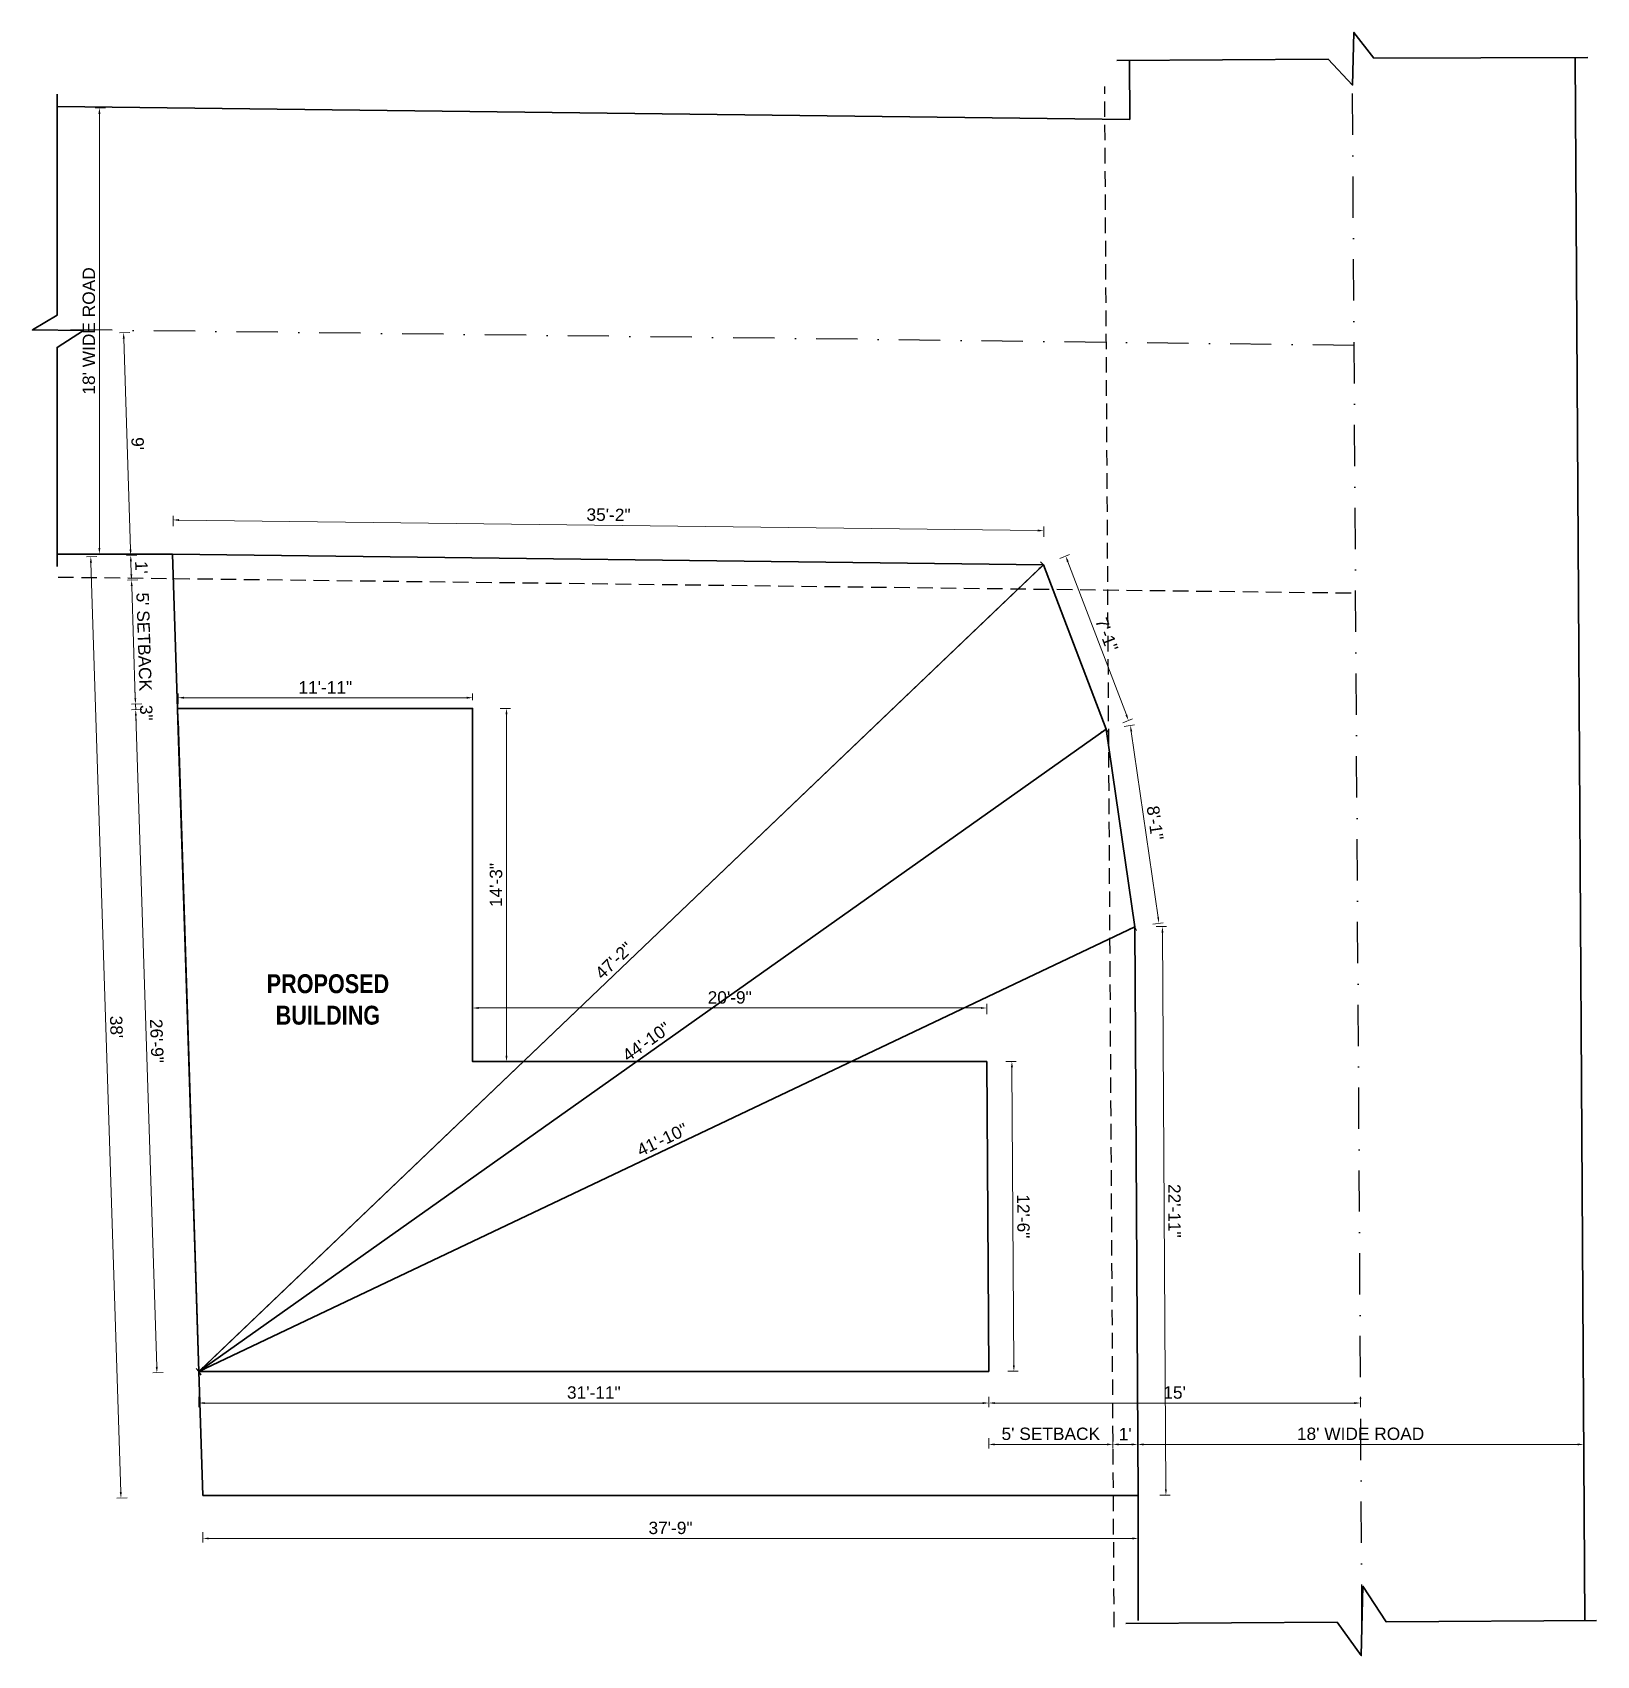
# Model space of a CAD drawing. Header units: inches. Extents: x 354467 to 383786, y -43792 to -31106.
# Drawn here: x 355483 to 356241, y -42833 to -42047 of the extents above; entities that cross this region are included whole.
import ezdxf

# ---------------------------------------------------------------- set-up
doc = ezdxf.new("R2010")
doc.units = ezdxf.units.IN
doc.header["$LTSCALE"] = 2
doc.header["$MEASUREMENT"] = 0
doc.header["$PDMODE"] = 34
doc.linetypes.add('DASHDOT', pattern=[1, 0.5, -0.25, 0, -0.25])
doc.linetypes.add('DASHED2', pattern=[0.375, 0.25, -0.125])
doc.layers.get('DEFPOINTS').update_dxf_attribs({"color": 141, "linetype": 'CONTINUOUS'})
for name, color, linetype, lineweight in [('door', 20, 'CONTINUOUS', 35), ('steps', 253, 'CONTINUOUS', 20), ('WALL - A', 1, 'CONTINUOUS', 40)]:
    doc.layers.add(name, color=color, linetype=linetype, lineweight=lineweight)
doc.styles.add('Lettring Text', font='arial.ttf')
doc.styles.get("Standard").update_dxf_attribs({"font": 'ARIALN.TTF'})
doc.dimstyles.new('Copy of Standard', dxfattribs={"dimtxt": 6, "dimasz": 2.875, "dimexe": 2, "dimexo": 4, "dimgap": 2, "dimtad": 1, "dimdec": 0, "dimrnd": 1, "dimzin": 0, "dimdsep": 46, "dimlunit": 4, "dimtxsty": 'Lettring Text', "dimcen": 0.1, "dimclrd": 7, "dimclre": 7, "dimclrt": 7, "dimazin": 0, "dimtfac": 0.645, "dimtdec": 0, "dimtmove": 1, "dimatfit": 0, "dimfxl": 3, "dimfxlon": 1, "dimtfillclr": 256, "dimtolj": 1, "dimtzin": 0, "dimlwd": -1, "dimlwe": -1, "dimarcsym": 2})

# ---------------------------------------------------------------- blocks, each defined once
blk = doc.blocks.new('*D1017')
at = {"layer": 'DEFPOINTS', "color": 0, "ltscale": 0.5, "transparency": 16777216}
for p in [(355551.38, -42282.91), (355551.18, -42299.4), (355972.87, -42304.57)]:
    blk.add_point(p, dxfattribs=at)
at = {"layer": 'steps', "color": 7, "ltscale": 0.5, "transparency": 16777216}
for p, q in [((355551.35, -42285.91), (355551.41, -42280.92)), ((355970.2, -42288.05), (355554.26, -42282.95)), ((355973.04, -42291.08), (355973.1, -42286.08))]:
    blk.add_line(p, q, dxfattribs=at)
for points in [[(355554.26, -42282.47), (355554.25, -42283.43), (355551.38, -42282.91)], [(355970.2, -42287.57), (355970.19, -42288.53), (355973.07, -42288.08)]]:
    blk.add_solid(points, dxfattribs=at)
at = {"layer": 'steps', "color": 7, "ltscale": 0.5, "transparency": 16777216, "insert": (355762.29, -42280.43), "char_height": 6, "attachment_point": 5, "rotation": 359.2977, "style": 'Lettring Text'}
blk.add_mtext('\\A1;35\'-2"', dxfattribs=at)
blk = doc.blocks.new('*D1018')
at = {"layer": 'DEFPOINTS', "color": 0, "ltscale": 0.5, "transparency": 16777216}
for p in [(355551.18, -42299.4), (355526.15, -42756.44), (355565.81, -42755.17)]:
    blk.add_point(p, dxfattribs=at)
at = {"layer": 'steps', "color": 7, "ltscale": 0.5, "transparency": 16777216}
for p, q in [((355514.52, -42300.58), (355509.52, -42300.74)), ((355511.61, -42303.55), (355526.06, -42753.57)), ((355529.15, -42756.34), (355524.15, -42756.5))]:
    blk.add_line(p, q, dxfattribs=at)
for points in [[(355512.09, -42303.53), (355511.13, -42303.56), (355511.52, -42300.67)], [(355526.54, -42753.55), (355525.58, -42753.58), (355526.15, -42756.44)]]:
    blk.add_solid(points, dxfattribs=at)
at = {"layer": 'steps', "color": 7, "ltscale": 0.5, "transparency": 16777216, "insert": (355523.9, -42528.39), "char_height": 6, "attachment_point": 5, "rotation": 271.83841, "style": 'Lettring Text'}
blk.add_mtext("\\A1;38'", dxfattribs=at)
blk = doc.blocks.new('*D1019')
at = {"layer": 'DEFPOINTS', "color": 0, "ltscale": 0.5, "transparency": 16777216}
for p in [(355533.27, -42374.82), (355553.58, -42374.17), (355563.88, -42695.17)]:
    blk.add_point(p, dxfattribs=at)
at = {"layer": 'steps', "color": 7, "ltscale": 0.5, "transparency": 16777216}
for p, q in [((355536.26, -42374.72), (355531.27, -42374.88)), ((355543.48, -42692.95), (355533.36, -42377.69)), ((355546.57, -42695.72), (355541.57, -42695.88))]:
    blk.add_line(p, q, dxfattribs=at)
for points in [[(355533.84, -42377.68), (355532.88, -42377.71), (355533.27, -42374.82)], [(355543.96, -42692.93), (355543, -42692.96), (355543.57, -42695.82)]]:
    blk.add_solid(points, dxfattribs=at)
at = {"layer": 'steps', "color": 7, "ltscale": 0.5, "transparency": 16777216, "insert": (355543.48, -42535.16), "char_height": 6, "attachment_point": 5, "rotation": 271.83841, "style": 'Lettring Text'}
blk.add_mtext('\\A1;26\'-9"', dxfattribs=at)
blk = doc.blocks.new('*D1020')
at = {"layer": 'DEFPOINTS', "color": 0, "ltscale": 0.5, "transparency": 16777216}
for p in [(355696.46, -42368.98), (355696.46, -42374.17), (355553.77, -42380.17)]:
    blk.add_point(p, dxfattribs=at)
at = {"layer": 'steps', "color": 7, "ltscale": 0.5, "transparency": 16777216}
for p, q in [((355553.77, -42371.98), (355553.77, -42366.98)), ((355556.65, -42368.98), (355693.58, -42368.98)), ((355696.46, -42370.17), (355696.46, -42366.98))]:
    blk.add_line(p, q, dxfattribs=at)
for points in [[(355556.65, -42368.5), (355556.65, -42369.46), (355553.77, -42368.98)], [(355693.58, -42368.5), (355693.58, -42369.46), (355696.46, -42368.98)]]:
    blk.add_solid(points, dxfattribs=at)
at = {"layer": 'steps', "color": 7, "ltscale": 0.5, "transparency": 16777216, "insert": (355625.12, -42363.96), "char_height": 6, "attachment_point": 5, "style": 'Lettring Text'}
blk.add_mtext('\\A1;11\'-11"', dxfattribs=at)
blk = doc.blocks.new('*D1021')
at = {"layer": 'DEFPOINTS', "color": 0, "ltscale": 0.5, "transparency": 16777216}
for p in [(355696.46, -42374.17), (355712.87, -42374.17), (355696.46, -42545.17)]:
    blk.add_point(p, dxfattribs=at)
at = {"layer": 'steps', "color": 7, "ltscale": 0.5, "transparency": 16777216}
for p, q in [((355709.87, -42374.17), (355714.87, -42374.17)), ((355712.87, -42542.29), (355712.87, -42377.04)), ((355709.87, -42545.17), (355714.87, -42545.17))]:
    blk.add_line(p, q, dxfattribs=at)
for points in [[(355712.39, -42377.04), (355713.35, -42377.04), (355712.87, -42374.17)], [(355712.39, -42542.29), (355713.35, -42542.29), (355712.87, -42545.17)]]:
    blk.add_solid(points, dxfattribs=at)
at = {"layer": 'steps', "color": 7, "ltscale": 0.5, "transparency": 16777216, "insert": (355707.81, -42459.67), "char_height": 6, "attachment_point": 5, "rotation": 90, "style": 'Lettring Text'}
blk.add_mtext('\\A1;14\'-3"', dxfattribs=at)
blk = doc.blocks.new('*D1022')
at = {"layer": 'DEFPOINTS', "color": 0, "ltscale": 0.5, "transparency": 16777216}
for p in [(355945.48, -42519.2), (355696.46, -42545.17), (355945.48, -42545.17)]:
    blk.add_point(p, dxfattribs=at)
at = {"layer": 'steps', "color": 7, "ltscale": 0.5, "transparency": 16777216}
for p, q in [((355696.46, -42522.2), (355696.46, -42517.2)), ((355699.33, -42519.2), (355942.6, -42519.2)), ((355945.48, -42522.2), (355945.48, -42517.2))]:
    blk.add_line(p, q, dxfattribs=at)
for points in [[(355699.33, -42518.72), (355699.33, -42519.68), (355696.46, -42519.2)], [(355942.6, -42518.72), (355942.6, -42519.68), (355945.48, -42519.2)]]:
    blk.add_solid(points, dxfattribs=at)
at = {"layer": 'steps', "color": 7, "ltscale": 0.5, "transparency": 16777216, "insert": (355820.97, -42514.14), "char_height": 6, "attachment_point": 5, "style": 'Lettring Text'}
blk.add_mtext('\\A1;20\'-9"', dxfattribs=at)
blk = doc.blocks.new('*D1023')
at = {"layer": 'DEFPOINTS', "color": 0, "ltscale": 0.5, "transparency": 16777216}
for p in [(355945.48, -42545.17), (355957.65, -42545.09), (355946.44, -42695.17)]:
    blk.add_point(p, dxfattribs=at)
at = {"layer": 'steps', "color": 7, "ltscale": 0.5, "transparency": 16777216}
for p, q in [((355954.65, -42545.11), (355959.65, -42545.08)), ((355958.59, -42692.21), (355957.67, -42547.96)), ((355955.61, -42695.11), (355960.61, -42695.08))]:
    blk.add_line(p, q, dxfattribs=at)
for points in [[(355958.15, -42547.96), (355957.19, -42547.97), (355957.65, -42545.09)], [(355959.07, -42692.21), (355958.11, -42692.22), (355958.61, -42695.09)]]:
    blk.add_solid(points, dxfattribs=at)
at = {"layer": 'steps', "color": 7, "ltscale": 0.5, "transparency": 16777216, "insert": (355963.19, -42620.06), "char_height": 6, "attachment_point": 5, "rotation": 270.36686, "style": 'Lettring Text'}
blk.add_mtext('\\A1;12\'-6"', dxfattribs=at)
blk = doc.blocks.new('*D1024')
at = {"layer": 'DEFPOINTS', "color": 0, "ltscale": 0.5, "transparency": 16777216}
for p in [(355563.88, -42695.17), (355946.44, -42695.17), (355946.44, -42710.46)]:
    blk.add_point(p, dxfattribs=at)
at = {"layer": 'steps', "color": 7, "ltscale": 0.5, "transparency": 16777216}
for p, q in [((355563.88, -42707.46), (355563.88, -42712.46)), ((355946.44, -42707.46), (355946.44, -42712.46)), ((355566.76, -42710.46), (355943.56, -42710.46))]:
    blk.add_line(p, q, dxfattribs=at)
for points in [[(355566.76, -42709.99), (355566.76, -42710.94), (355563.88, -42710.46)], [(355943.56, -42709.99), (355943.56, -42710.94), (355946.44, -42710.46)]]:
    blk.add_solid(points, dxfattribs=at)
at = {"layer": 'steps', "color": 7, "ltscale": 0.5, "transparency": 16777216, "insert": (355755.16, -42705.4), "char_height": 6, "attachment_point": 5, "style": 'Lettring Text'}
blk.add_mtext('\\A1;31\'-11"', dxfattribs=at)
blk = doc.blocks.new('*D1025')
at = {"layer": 'DEFPOINTS', "color": 0, "ltscale": 0.5, "transparency": 16777216}
for p in [(355565.81, -42755.17), (356018.81, -42755.17), (356018.81, -42776.02)]:
    blk.add_point(p, dxfattribs=at)
at = {"layer": 'steps', "color": 7, "ltscale": 0.5, "transparency": 16777216}
for p, q in [((355565.81, -42773.02), (355565.81, -42778.02)), ((355568.69, -42776.02), (356015.94, -42776.02)), ((356018.81, -42773.02), (356018.81, -42778.02))]:
    blk.add_line(p, q, dxfattribs=at)
for points in [[(355568.69, -42775.54), (355568.69, -42776.5), (355565.81, -42776.02)], [(356015.94, -42775.54), (356015.94, -42776.5), (356018.81, -42776.02)]]:
    blk.add_solid(points, dxfattribs=at)
at = {"layer": 'steps', "color": 7, "ltscale": 0.5, "transparency": 16777216, "insert": (355792.31, -42770.95), "char_height": 6, "attachment_point": 5, "style": 'Lettring Text'}
blk.add_mtext('\\A1;37\'-9"', dxfattribs=at)
blk = doc.blocks.new('*D1026')
at = {"layer": 'DEFPOINTS', "color": 0, "ltscale": 0.5, "transparency": 16777216}
for p in [(355983.72, -42300.43), (355972.87, -42304.57), (356003.26, -42384.14)]:
    blk.add_point(p, dxfattribs=at)
at = {"layer": 'steps', "color": 7, "ltscale": 0.5, "transparency": 16777216}
for p, q in [((355980.92, -42301.5), (355985.59, -42299.71)), ((356013.08, -42377.31), (355984.75, -42303.11)), ((356011.31, -42381.06), (356015.98, -42379.28))]:
    blk.add_line(p, q, dxfattribs=at)
for points in [[(355985.19, -42302.94), (355984.3, -42303.28), (355983.72, -42300.43)], [(356013.53, -42377.13), (356012.63, -42377.48), (356014.11, -42379.99)]]:
    blk.add_solid(points, dxfattribs=at)
at = {"layer": 'steps', "color": 7, "ltscale": 0.5, "transparency": 16777216, "insert": (356003.6, -42338.42), "char_height": 6, "attachment_point": 5, "rotation": 290.90234, "style": 'Lettring Text'}
blk.add_mtext('\\A1;7\'-1"', dxfattribs=at)
blk = doc.blocks.new('*D1027')
at = {"layer": 'DEFPOINTS', "color": 0, "ltscale": 0.5, "transparency": 16777216}
for p in [(356003.26, -42384.14), (356015.05, -42382.43), (356017.12, -42479.89)]:
    blk.add_point(p, dxfattribs=at)
at = {"layer": 'steps', "color": 7, "ltscale": 0.5, "transparency": 16777216}
for p, q in [((356012.08, -42382.86), (356017.03, -42382.14)), ((356028.5, -42475.34), (356015.46, -42385.27)), ((356025.94, -42478.61), (356030.89, -42477.89))]:
    blk.add_line(p, q, dxfattribs=at)
for points in [[(356015.94, -42385.21), (356014.99, -42385.34), (356015.05, -42382.43)], [(356028.97, -42475.27), (356028.02, -42475.4), (356028.91, -42478.18)]]:
    blk.add_solid(points, dxfattribs=at)
at = {"layer": 'steps', "color": 7, "ltscale": 0.5, "transparency": 16777216, "insert": (356026.99, -42429.58), "char_height": 6, "attachment_point": 5, "rotation": 278.23541, "style": 'Lettring Text'}
blk.add_mtext('\\A1;8\'-1"', dxfattribs=at)
blk = doc.blocks.new('*D1028')
at = {"layer": 'DEFPOINTS', "color": 0, "ltscale": 0.5, "transparency": 16777216}
for p in [(356017.12, -42479.89), (356030.55, -42479.81), (356018.81, -42755.17)]:
    blk.add_point(p, dxfattribs=at)
at = {"layer": 'steps', "color": 7, "ltscale": 0.5, "transparency": 16777216}
for p, q in [((356027.55, -42479.82), (356032.55, -42479.79)), ((356032.23, -42752.21), (356030.57, -42482.68)), ((356029.24, -42755.1), (356034.24, -42755.07))]:
    blk.add_line(p, q, dxfattribs=at)
for points in [[(356031.05, -42482.68), (356030.09, -42482.68), (356030.55, -42479.81)], [(356032.7, -42752.21), (356031.75, -42752.21), (356032.24, -42755.08)]]:
    blk.add_solid(points, dxfattribs=at)
at = {"layer": 'steps', "color": 7, "ltscale": 0.5, "transparency": 16777216, "insert": (356036.41, -42617.41), "char_height": 6, "attachment_point": 5, "rotation": 270.35275, "style": 'Lettring Text'}
blk.add_mtext('\\A1;22\'-11"', dxfattribs=at)
blk = doc.blocks.new('*D1029')
at = {"layer": 'DEFPOINTS', "color": 0, "ltscale": 0.5, "transparency": 16777216}
for p in [(355946.44, -42695.17), (356126.44, -42694.06), (356126.44, -42710.46)]:
    blk.add_point(p, dxfattribs=at)
at = {"layer": 'steps', "color": 7, "ltscale": 0.5, "transparency": 16777216}
for p, q in [((355946.44, -42707.46), (355946.44, -42712.46)), ((356126.44, -42707.46), (356126.44, -42712.46)), ((355949.31, -42710.46), (356123.56, -42710.46))]:
    blk.add_line(p, q, dxfattribs=at)
for points in [[(355949.31, -42709.99), (355949.31, -42710.94), (355946.44, -42710.46)], [(356123.56, -42709.99), (356123.56, -42710.94), (356126.44, -42710.46)]]:
    blk.add_solid(points, dxfattribs=at)
at = {"layer": 'steps', "color": 7, "ltscale": 0.5, "transparency": 16777216, "insert": (356036.44, -42705.4), "char_height": 6, "attachment_point": 5, "style": 'Lettring Text'}
blk.add_mtext("\\A1;15'", dxfattribs=at)
blk = doc.blocks.new('*D1030')
at = {"layer": 'DEFPOINTS', "color": 0, "ltscale": 0.5, "transparency": 16777216}
for p in [(356234.53, -42708.66), (356018.53, -42709.99), (356234.53, -42730.51)]:
    blk.add_point(p, dxfattribs=at)
at = {"layer": 'steps', "color": 7, "ltscale": 0.5, "transparency": 16777216}
for p, q in [((356018.53, -42727.51), (356018.53, -42732.51)), ((356021.41, -42730.51), (356231.65, -42730.51)), ((356234.53, -42727.51), (356234.53, -42732.51))]:
    blk.add_line(p, q, dxfattribs=at)
for points in [[(356021.41, -42730.03), (356021.41, -42730.98), (356018.53, -42730.51)], [(356231.65, -42730.03), (356231.65, -42730.98), (356234.53, -42730.51)]]:
    blk.add_solid(points, dxfattribs=at)
at = {"layer": 'steps', "color": 7, "ltscale": 0.5, "transparency": 16777216, "insert": (356126.53, -42725.4), "char_height": 6, "attachment_point": 5, "style": 'Lettring Text'}
blk.add_mtext("\\A1;18' WIDE ROAD", dxfattribs=at)
blk = doc.blocks.new('*D1031')
at = {"layer": 'DEFPOINTS', "color": 0, "ltscale": 0.5, "transparency": 16777216}
for p in [(355946.44, -42695.17), (356006.54, -42710.46), (355946.44, -42730.51)]:
    blk.add_point(p, dxfattribs=at)
at = {"layer": 'steps', "color": 7, "ltscale": 0.5, "transparency": 16777216}
for p, q in [((355946.44, -42727.51), (355946.44, -42732.51)), ((356003.66, -42730.51), (355949.31, -42730.51)), ((356006.54, -42727.51), (356006.54, -42732.51))]:
    blk.add_line(p, q, dxfattribs=at)
for points in [[(355949.31, -42730.03), (355949.31, -42730.98), (355946.44, -42730.51)], [(356003.66, -42730.03), (356003.66, -42730.98), (356006.54, -42730.51)]]:
    blk.add_solid(points, dxfattribs=at)
at = {"layer": 'steps', "color": 7, "ltscale": 0.5, "transparency": 16777216, "insert": (355976.49, -42725.4), "char_height": 6, "attachment_point": 5, "style": 'Lettring Text'}
blk.add_mtext("\\A1;5' SETBACK", dxfattribs=at)
blk = doc.blocks.new('*D1032')
at = {"layer": 'DEFPOINTS', "color": 0, "ltscale": 0.5, "transparency": 16777216}
for p in [(356006.54, -42710.46), (356018.53, -42730.51), (356018.53, -42730.51)]:
    blk.add_point(p, dxfattribs=at)
at = {"layer": 'steps', "color": 7, "ltscale": 0.5, "transparency": 16777216}
for p, q in [((356006.54, -42727.51), (356006.54, -42732.51)), ((356009.41, -42730.51), (356015.66, -42730.51)), ((356018.53, -42730.51), (356018.53, -42728.51))]:
    blk.add_line(p, q, dxfattribs=at)
for points in [[(356009.41, -42730.03), (356009.41, -42730.98), (356006.54, -42730.51)], [(356015.66, -42730.03), (356015.66, -42730.98), (356018.53, -42730.51)]]:
    blk.add_solid(points, dxfattribs=at)
at = {"layer": 'steps', "color": 7, "ltscale": 0.5, "transparency": 16777216, "insert": (356012.53, -42725.49), "char_height": 6, "attachment_point": 5, "style": 'Lettring Text'}
blk.add_mtext("\\A1;1'", dxfattribs=at)
blk = doc.blocks.new('*D1033')
at = {"layer": 'DEFPOINTS', "color": 0, "ltscale": 0.5, "transparency": 16777216}
for p in [(355515.7, -42083.42), (355553.83, -42083.42), (355551.18, -42299.4)]:
    blk.add_point(p, dxfattribs=at)
at = {"layer": 'steps', "color": 7, "ltscale": 0.5, "transparency": 16777216}
for p, q in [((355518.7, -42083.42), (355513.7, -42083.42)), ((355515.7, -42296.53), (355515.7, -42086.29)), ((355518.7, -42299.4), (355513.7, -42299.4))]:
    blk.add_line(p, q, dxfattribs=at)
for points in [[(355515.22, -42086.29), (355516.18, -42086.29), (355515.7, -42083.42)], [(355515.22, -42296.53), (355516.18, -42296.53), (355515.7, -42299.4)]]:
    blk.add_solid(points, dxfattribs=at)
at = {"layer": 'steps', "color": 7, "ltscale": 0.5, "transparency": 16777216, "insert": (355510.6, -42191.41), "char_height": 6, "attachment_point": 5, "rotation": 90, "style": 'Lettring Text'}
blk.add_mtext("\\A1;18' WIDE ROAD", dxfattribs=at)
blk = doc.blocks.new('*D1034')
at = {"layer": 'DEFPOINTS', "color": 0, "ltscale": 0.5, "transparency": 16777216}
for p in [(355531.25, -42312.06), (355551.57, -42311.41), (355553.49, -42371.44)]:
    blk.add_point(p, dxfattribs=at)
at = {"layer": 'steps', "color": 7, "ltscale": 0.5, "transparency": 16777216}
for p, q in [((355534.25, -42311.96), (355529.25, -42312.12)), ((355533.09, -42369.21), (355531.34, -42314.93)), ((355536.18, -42371.99), (355531.18, -42372.15))]:
    blk.add_line(p, q, dxfattribs=at)
for points in [[(355531.82, -42314.92), (355530.86, -42314.95), (355531.25, -42312.06)], [(355533.56, -42369.2), (355532.61, -42369.23), (355533.18, -42372.09)]]:
    blk.add_solid(points, dxfattribs=at)
at = {"layer": 'steps', "color": 7, "ltscale": 0.5, "transparency": 16777216, "insert": (355537.31, -42341.91), "char_height": 6, "attachment_point": 5, "rotation": 271.83841, "style": 'Lettring Text'}
blk.add_mtext("\\A1;5' SETBACK", dxfattribs=at)
blk = doc.blocks.new('*D1035')
at = {"layer": 'DEFPOINTS', "color": 0, "ltscale": 0.5, "transparency": 16777216}
for p in [(355530.87, -42300.05), (355551.18, -42299.4), (355551.57, -42311.41)]:
    blk.add_point(p, dxfattribs=at)
at = {"layer": 'steps', "color": 7, "ltscale": 0.5, "transparency": 16777216}
for p, q in [((355533.86, -42299.96), (355528.87, -42300.12)), ((355531.16, -42309.19), (355530.96, -42302.93)), ((355534.25, -42311.96), (355529.25, -42312.12))]:
    blk.add_line(p, q, dxfattribs=at)
for points in [[(355531.44, -42302.91), (355530.48, -42302.94), (355530.87, -42300.05)], [(355531.64, -42309.17), (355530.68, -42309.2), (355531.25, -42312.06)]]:
    blk.add_solid(points, dxfattribs=at)
at = {"layer": 'steps', "color": 7, "ltscale": 0.5, "transparency": 16777216, "insert": (355536.07, -42305.9), "char_height": 6, "attachment_point": 5, "rotation": 271.83841, "style": 'Lettring Text'}
blk.add_mtext("\\A1;1'", dxfattribs=at)
blk = doc.blocks.new('*D1036')
at = {"layer": 'DEFPOINTS', "color": 0, "ltscale": 0.5, "transparency": 16777216}
for p in [(355553.49, -42371.44), (355533.18, -42372.09), (355553.58, -42374.17)]:
    blk.add_point(p, dxfattribs=at)
at = {"layer": 'steps', "color": 7, "ltscale": 0.5, "transparency": 16777216}
for p, q in [((355533.09, -42369.21), (355532.99, -42366.34)), ((355536.18, -42371.99), (355531.18, -42372.15)), ((355536.26, -42374.72), (355531.27, -42374.88)), ((355533.27, -42374.82), (355533.18, -42372.09)), ((355533.36, -42377.69), (355533.45, -42380.57))]:
    blk.add_line(p, q, dxfattribs=at)
for points in [[(355533.56, -42369.2), (355532.61, -42369.23), (355533.18, -42372.09)], [(355533.84, -42377.68), (355532.88, -42377.71), (355533.27, -42374.82)]]:
    blk.add_solid(points, dxfattribs=at)
at = {"layer": 'steps', "color": 7, "ltscale": 0.5, "transparency": 16777216, "insert": (355538.38, -42376.29), "char_height": 6, "attachment_point": 5, "rotation": 271.83841, "style": 'Lettring Text'}
blk.add_mtext('\\A1;3"', dxfattribs=at)
blk = doc.blocks.new('*D1037')
at = {"layer": 'DEFPOINTS', "color": 0, "ltscale": 0.5, "transparency": 16777216}
for p in [(355527.4, -42192.22), (355552.51, -42191.41), (355551.18, -42299.4)]:
    blk.add_point(p, dxfattribs=at)
at = {"layer": 'steps', "color": 7, "ltscale": 0.5, "transparency": 16777216}
for p, q in [((355530.4, -42192.12), (355525.41, -42192.28)), ((355530.77, -42297.18), (355527.5, -42195.09)), ((355533.86, -42299.96), (355528.87, -42300.12))]:
    blk.add_line(p, q, dxfattribs=at)
for points in [[(355527.98, -42195.07), (355527.02, -42195.1), (355527.4, -42192.22)], [(355531.25, -42297.16), (355530.29, -42297.2), (355530.87, -42300.05)]]:
    blk.add_solid(points, dxfattribs=at)
at = {"layer": 'steps', "color": 7, "ltscale": 0.5, "transparency": 16777216, "insert": (355534.2, -42245.97), "char_height": 6, "attachment_point": 5, "rotation": 271.83841, "style": 'Lettring Text'}
blk.add_mtext("\\A1;9'", dxfattribs=at)
blk = doc.blocks.new('*D1038')
at = {"layer": 'DEFPOINTS', "color": 0, "ltscale": 0.5, "transparency": 16777216}
for p in [(355972.87, -42304.57), (355972.87, -42304.57), (355563.88, -42695.17)]:
    blk.add_point(p, dxfattribs=at)
at = {"layer": 'steps', "color": 7, "ltscale": 0.5, "transparency": 16777216}
for p, q in [((355565.96, -42693.18), (355970.79, -42306.56)), ((355972.87, -42304.57), (355971.49, -42303.12)), ((355563.88, -42695.17), (355562.5, -42693.72))]:
    blk.add_line(p, q, dxfattribs=at)
for points in [[(355970.46, -42306.21), (355971.12, -42306.9), (355972.87, -42304.57)], [(355565.63, -42692.83), (355566.29, -42693.53), (355563.88, -42695.17)]]:
    blk.add_solid(points, dxfattribs=at)
at = {"layer": 'steps', "color": 7, "ltscale": 0.5, "transparency": 16777216, "insert": (355764.92, -42496.24), "char_height": 6, "attachment_point": 5, "rotation": 43.68247, "style": 'Lettring Text'}
blk.add_mtext('\\A1;47\'-2"', dxfattribs=at)
blk = doc.blocks.new('*D1039')
at = {"layer": 'DEFPOINTS', "color": 0, "ltscale": 0.5, "transparency": 16777216}
for p in [(356003.26, -42384.14), (356003.26, -42384.14), (355563.88, -42695.17)]:
    blk.add_point(p, dxfattribs=at)
at = {"layer": 'steps', "color": 7, "ltscale": 0.5, "transparency": 16777216}
for p, q in [((355566.23, -42693.51), (356000.91, -42385.8)), ((356003.26, -42384.14), (356004.41, -42385.77)), ((355563.88, -42695.17), (355565.04, -42696.8))]:
    blk.add_line(p, q, dxfattribs=at)
for points in [[(356000.63, -42385.41), (356001.19, -42386.19), (356003.26, -42384.14)], [(355565.95, -42693.11), (355566.51, -42693.9), (355563.88, -42695.17)]]:
    blk.add_solid(points, dxfattribs=at)
at = {"layer": 'steps', "color": 7, "ltscale": 0.5, "transparency": 16777216, "insert": (355780.65, -42535.52), "char_height": 6, "attachment_point": 5, "rotation": 35.29467, "style": 'Lettring Text'}
blk.add_mtext('\\A1;44\'-10"', dxfattribs=at)
blk = doc.blocks.new('*D1040')
at = {"layer": 'DEFPOINTS', "color": 0, "ltscale": 0.5, "transparency": 16777216}
for p in [(356017.12, -42479.89), (356017.12, -42479.89), (355563.88, -42695.17)]:
    blk.add_point(p, dxfattribs=at)
at = {"layer": 'steps', "color": 7, "ltscale": 0.5, "transparency": 16777216}
for p, q in [((355566.48, -42693.93), (356014.52, -42481.12)), ((356017.12, -42479.89), (356017.97, -42481.69)), ((355563.88, -42695.17), (355564.74, -42696.97))]:
    blk.add_line(p, q, dxfattribs=at)
for points in [[(356014.31, -42480.69), (356014.72, -42481.55), (356017.12, -42479.89)], [(355566.28, -42693.5), (355566.69, -42694.37), (355563.88, -42695.17)]]:
    blk.add_solid(points, dxfattribs=at)
at = {"layer": 'steps', "color": 7, "ltscale": 0.5, "transparency": 16777216, "insert": (355788.33, -42582.95), "char_height": 6, "attachment_point": 5, "rotation": 25.40713, "style": 'Lettring Text'}
blk.add_mtext('\\A1;41\'-10"', dxfattribs=at)

msp = doc.modelspace()

# ---------------------------------------------------------------- linework, layer by layer
at = {"layer": 'door', "ltscale": 0.5}
for p, q in [((356014.71, -42089.07), (356014.53, -42060.44)), ((356235.19, -42815.81), (356230.53, -42059.11)), ((356014.71, -42089.07), (355495.21, -42082.7)), ((355551.18, -42299.4), (355495.21, -42299.4)), ((355972.87, -42304.57), (355551.18, -42299.4)), ((355551.18, -42299.4), (355565.81, -42755.17)), ((355563.88, -42695.17), (355972.87, -42304.57)), ((356003.26, -42384.14), (355972.87, -42304.57)), ((355563.88, -42695.17), (355553.77, -42380.17)), ((355563.88, -42695.17), (356003.26, -42384.14)), ((356017.12, -42479.89), (356003.26, -42384.14)), ((355563.88, -42695.17), (356017.12, -42479.89)), ((356018.81, -42755.17), (356017.12, -42479.89)), ((355946.44, -42695.17), (355945.55, -42545.17)), ((355563.88, -42695.17), (355946.44, -42695.17)), ((355565.81, -42755.17), (356018.81, -42755.17)), ((356018.81, -42755.17), (356018.81, -42815.81))]:
    msp.add_line(p, q, dxfattribs=at)
at = {"layer": 'door', "linetype": 'Continuous', "ltscale": 0.5}
for points in [[(356008.53, -42060.48), (356110.85, -42059.85), (356122.67, -42072.38), (356123.27, -42046.89), (356133.01, -42059.36), (356236.53, -42059.08)], [(355495.21, -42076.7), (355495.21, -42183.81), (355483.27, -42190.93), (355507.97, -42191.18), (355495.21, -42199.34), (355495.21, -42305.4)], [(356012.81, -42817.18), (356115.13, -42816.55), (356126.86, -42832.71), (356127.66, -42799.13), (356138.91, -42816.39), (356240.81, -42815.77)]]:
    msp.add_lwpolyline(points, dxfattribs=at)
at = {"layer": 'door', "ltscale": 0.5}
msp.add_lwpolyline([(355945.55, -42545.17), (355696.46, -42545.17), (355696.46, -42374.17), (355553.58, -42374.17), (355563.88, -42695.17), (355946.44, -42695.17)], close=True, dxfattribs=at)
at = {"layer": 'WALL - A', "linetype": 'DASHDOT', "lineweight": -3, "ltscale": 20}
for p, q in [((356127.2, -42818.3), (356122.61, -42072.32)), ((356123.38, -42198.41), (355495.21, -42190.71))]:
    msp.add_line(p, q, dxfattribs=at)
at = {"layer": 'WALL - A', "linetype": 'DASHED2', "lineweight": -3, "ltscale": 15}
for p, q in [((356007.2, -42819.04), (356002.61, -42073.06)), ((356121.91, -42318.4), (355493.74, -42310.7))]:
    msp.add_line(p, q, dxfattribs=at)

# ---------------------------------------------------------------- texts
at = {"layer": 'steps', "color": 7, "ltscale": 0.3, "insert": (355626.38, -42502.87), "char_height": 9.1417, "width": 72.1776, "attachment_point": 2}
msp.add_mtext('{\\fTechnic|b1|i0|c2|p2;PROPOSED BUILDING}', dxfattribs=at)

# ---------------------------------------------------------------- dimensions: what is measured, and where the dimension line sits
at = {"layer": 'steps', "ltscale": 0.5}
for base, p1, p2, angle, text, picture, middle in [((355515.7, -42083.42), (355551.18, -42299.4), (355553.83, -42083.42), 90, "18' WIDE ROAD", '*D1033', (355510.6, -42191.41)), ((355531.25, -42312.06), (355553.49, -42371.44), (355551.57, -42311.41), 271.83841, "5' SETBACK", '*D1034', (355537.31, -42341.91))]:
    dim = msp.add_linear_dim(base=base, p1=p1, p2=p2, angle=angle, text=text, dimstyle='Copy of Standard', dxfattribs=at)
    dim.commit()
    dim.dimension.update_dxf_attribs({"geometry": picture, "text_midpoint": middle})
for base, p1, p2, angle, picture, middle in [((355527.4, -42192.22), (355551.18, -42299.4), (355552.51, -42191.41), 271.83841, '*D1037', (355534.2, -42245.97)), ((355530.87, -42300.05), (355551.57, -42311.41), (355551.18, -42299.4), 271.83841, '*D1035', (355536.07, -42305.9)), ((355712.87, -42374.17), (355696.46, -42545.17), (355696.46, -42374.17), 90, '*D1021', (355707.81, -42459.67))]:
    dim = msp.add_linear_dim(base=base, p1=p1, p2=p2, angle=angle, dimstyle='Copy of Standard', dxfattribs=at)
    dim.commit()
    dim.dimension.update_dxf_attribs({"geometry": picture, "text_midpoint": middle})
for p1, p2, distance, picture, middle in [((355972.87, -42304.57), (355551.18, -42299.4), -16.49, '*D1017', (355762.29, -42280.43)), ((355551.18, -42299.4), (355565.81, -42755.17), -39.68, '*D1018', (355523.9, -42528.39)), ((356003.26, -42384.14), (355972.87, -42304.57), -11.61, '*D1026', (356003.6, -42338.42)), ((355563.88, -42695.17), (355972.87, -42304.57), 0, '*D1038', (355764.92, -42496.24)), ((355563.88, -42695.17), (355553.58, -42374.17), 20.33, '*D1019', (355543.48, -42535.16)), ((355563.88, -42695.17), (356003.26, -42384.14), 0, '*D1039', (355780.65, -42535.52)), ((356017.12, -42479.89), (356003.26, -42384.14), -11.91, '*D1027', (356026.99, -42429.58)), ((355563.88, -42695.17), (356017.12, -42479.89), 0, '*D1040', (355788.33, -42582.95)), ((356018.81, -42755.17), (356017.12, -42479.89), -13.43, '*D1028', (356036.41, -42617.41)), ((355946.44, -42695.17), (355945.48, -42545.17), -12.17, '*D1023', (355963.19, -42620.06))]:
    dim = msp.add_aligned_dim(p1=p1, p2=p2, distance=distance, dimstyle='Copy of Standard', dxfattribs=at)
    dim.commit()
    dim.dimension.update_dxf_attribs({"geometry": picture, "text_midpoint": middle})
for base, p1, p2, picture, middle in [((355696.46, -42368.98), (355553.77, -42380.17), (355696.46, -42374.17), '*D1020', (355625.12, -42363.96)), ((355945.48, -42519.2), (355696.46, -42545.17), (355945.48, -42545.17), '*D1022', (355820.97, -42514.14)), ((355946.44, -42710.46), (355563.88, -42695.17), (355946.44, -42695.17), '*D1024', (355755.16, -42705.4)), ((356126.44, -42710.46), (355946.44, -42695.17), (356126.44, -42694.06), '*D1029', (356036.44, -42705.4)), ((356018.53, -42730.51), (356006.54, -42710.46), (356018.53, -42730.51), '*D1032', (356012.53, -42725.49)), ((356018.81, -42776.02), (355565.81, -42755.17), (356018.81, -42755.17), '*D1025', (355792.31, -42770.95))]:
    dim = msp.add_linear_dim(base=base, p1=p1, p2=p2, dimstyle='Copy of Standard', dxfattribs=at)
    dim.commit()
    dim.dimension.update_dxf_attribs({"geometry": picture, "text_midpoint": middle})
dim = msp.add_linear_dim(base=(355533.18, -42372.09), p1=(355553.58, -42374.17), p2=(355553.49, -42371.44), angle=271.83841, dimstyle='Copy of Standard', dxfattribs=at)
dim.commit()
dim.dimension.update_dxf_attribs({"geometry": '*D1036', "text_midpoint": (355533.32, -42376.45), "dimtype": 160})
for base, p1, p2, text, picture, middle in [((355946.44, -42730.51), (356006.54, -42710.46), (355946.44, -42695.17), "5' SETBACK", '*D1031', (355976.49, -42725.4)), ((356234.53, -42730.51), (356018.53, -42709.99), (356234.53, -42708.66), "18' WIDE ROAD", '*D1030', (356126.53, -42725.4))]:
    dim = msp.add_linear_dim(base=base, p1=p1, p2=p2, text=text, dimstyle='Copy of Standard', dxfattribs=at)
    dim.commit()
    dim.dimension.update_dxf_attribs({"geometry": picture, "text_midpoint": middle})

doc.saveas('drawing.dxf')
